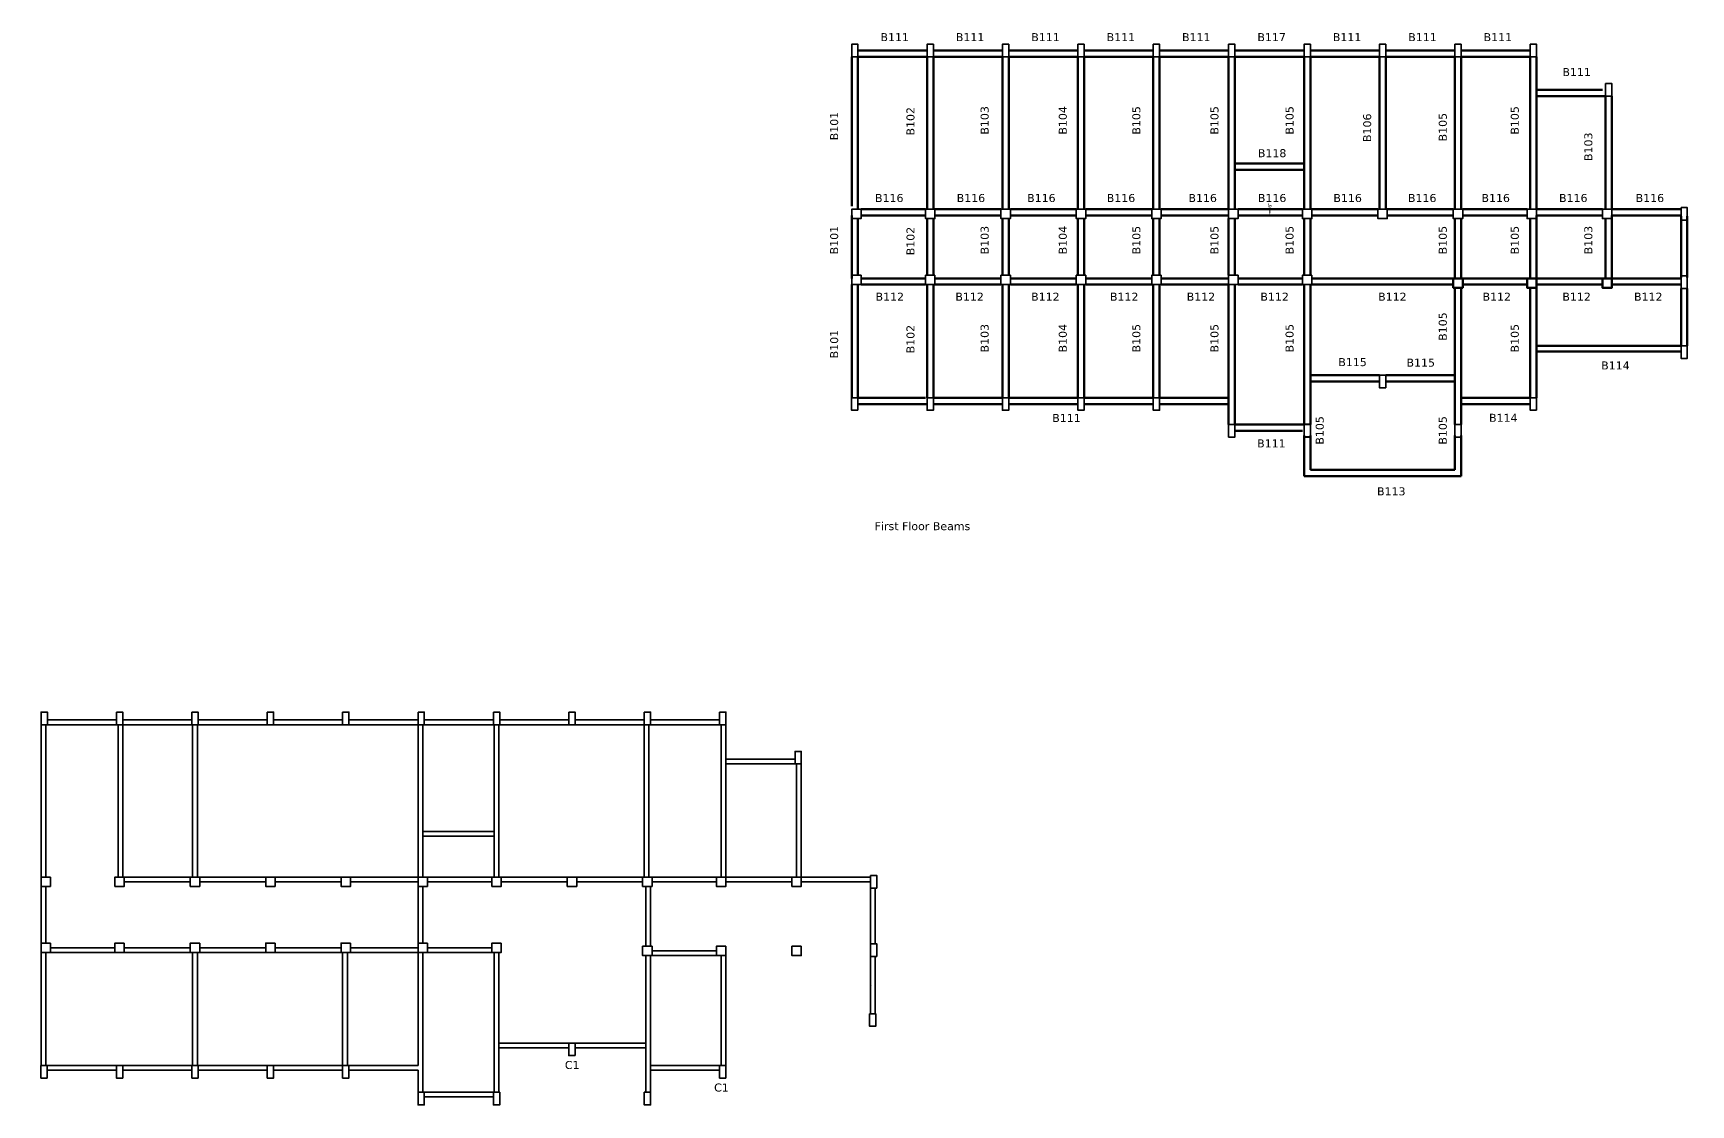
# Model space of a CAD drawing. Header units: feet. Extents: x -5357 to 123217, y -97269 to -8247.
# Drawn here: x 42269 to 45435, y -48575 to -46528 of the extents above; entities that cross this region are included whole.
import ezdxf

# ---------------------------------------------------------------- set-up
doc = ezdxf.new("R2010")
doc.units = ezdxf.units.FT
doc.header["$LTSCALE"] = 50.2
doc.header["$MEASUREMENT"] = 0
doc.header["$PDMODE"] = 3
doc.linetypes.add('DOT', pattern=[0.25, 0, -0.25])
doc.linetypes.add('PHANTOM2', pattern=[1.25, 0.625, -0.125, 0.125, -0.125, 0.125, -0.125])
doc.layers.get('0').update_dxf_attribs({"lineweight": 35})
doc.layers.add('drg seal txt', color=7, linetype='Continuous')
for name, color, linetype, lineweight in [('Str Beam', 10, 'Continuous', 35), ('Str Clm 2', 7, 'Continuous', 35), ('Str Column', 50, 'Continuous', 35), ('sTR fOOTING', 6, 'Continuous', 35), ('Str LBL', 3, 'Continuous', 35)]:
    doc.layers.add(name, color=color, linetype=linetype, lineweight=lineweight)
doc.layers.add('Str grid', color=7, linetype='Continuous', true_color=0x17d337)
doc.styles.add('5.2 INCH', font='arial.ttf', dxfattribs={"height": 5.2})
doc.styles.add('7.1 INCH', font='arial.ttf', dxfattribs={"height": 7.1})
doc.styles.get("Standard").update_dxf_attribs({"font": 'arial.ttf'})
doc.dimstyles.new('2.2 INCH', dxfattribs={"dimscale": 0, "dimtxt": 5.2, "dimasz": 3.1, "dimexe": 0.18, "dimexo": 1.063, "dimgap": 0.09, "dimtad": 0, "dimdec": 0, "dimzin": 0, "dimdsep": 46, "dimlunit": 4, "dimtxsty": '5.2 INCH', "dimcen": 0, "dimclrd": 230, "dimclre": 230, "dimclrt": 164, "dimadec": 0, "dimazin": 0, "dimtfac": 1, "dimtdec": 0, "dimtofl": 0, "dimtmove": 0, "dimatfit": 3, "dimfxl": 0.5, "dimtolj": 1, "dimtzin": 0, "dimlwd": 15, "dimlwe": 15, "dimarcsym": 0})
doc.dimstyles.new('Copy of Standard', dxfattribs={"dimscale": 40, "dimtxt": 0.25, "dimasz": 0.3, "dimexe": 0.18, "dimexo": 5, "dimgap": 0.09, "dimtad": 0, "dimtih": 1, "dimtoh": 1, "dimdec": 0, "dimzin": 0, "dimdsep": 46, "dimlunit": 4, "dimtxsty": 'Standard', "dimcen": 0.2, "dimse1": 1, "dimse2": 1, "dimadec": 0, "dimazin": 0, "dimtfac": 1, "dimtdec": 0, "dimtofl": 0, "dimtmove": 0, "dimatfit": 3, "dimfxl": 1, "dimtolj": 1, "dimtzin": 0, "dimarcsym": 0})

# ---------------------------------------------------------------- blocks, each defined once
blk = doc.blocks.new('*D630')
at = {"layer": 'Defpoints', "color": 0, "linetype": 'Continuous', "transparency": 16777216}
for p in [(44631.1, -46863.1), (44631.1, -46863.1), (44631.1, -46875.1)]:
    blk.add_point(p, dxfattribs=at)
at = {"layer": 'sTR fOOTING', "color": 230, "linetype": 'DOT', "lineweight": 15, "transparency": 16777216}
for p, q in [((44630, -46863.1), (44630.9, -46863.1)), ((44630, -46875.1), (44630.9, -46875.1))]:
    blk.add_line(p, q, dxfattribs=at)
at = {"layer": 'sTR fOOTING', "color": 230, "lineweight": 15, "transparency": 16777216}
blk.add_line((44631.1, -46872), (44631.1, -46866.2), dxfattribs=at)
at = {"layer": 'sTR fOOTING', "color": 230, "linetype": 'Continuous', "transparency": 16777216}
for points in [[(44630.6, -46866.2), (44631.6, -46866.2), (44631.1, -46863.1)], [(44630.6, -46872), (44631.6, -46872), (44631.1, -46875.1)]]:
    blk.add_solid(points, dxfattribs=at)
at = {"layer": 'sTR fOOTING', "color": 164, "linetype": 'Continuous', "transparency": 16777216, "insert": (44631.1, -46856.9), "char_height": 7.1, "attachment_point": 5, "rotation": 90, "style": '7.1 INCH'}
blk.add_mtext('\\A1;6"', dxfattribs=at)
blk = doc.blocks.new('_ArchTick')
at = {"color": 0, "linetype": 'ByBlock', "const_width": 0.15}
blk.add_lwpolyline([(-0.5, -0.5), (0.5, 0.5)], dxfattribs=at)
blk = doc.blocks.new('*D1067')
at = {"layer": 'Defpoints', "color": 0, "linetype": 'PHANTOM2', "transparency": 16777216}
for p in [(59402.8, -48172.5), (42253.6, -48298.5), (59402.8, -48298.5)]:
    blk.add_point(p, dxfattribs=at)
at = {"layer": 'Str grid', "color": 0, "linetype": 'PHANTOM2', "lineweight": -2, "transparency": 16777216}
for p, q in [((59402.8, -48172.5), (59402.8, -48226.8)), ((59402.8, -48298.5), (59402.8, -48244.2))]:
    blk.add_line(p, q, dxfattribs=at)
at = {"layer": 'Str grid', "color": 0, "linetype": 'PHANTOM2', "lineweight": -2, "transparency": 16777216, "xscale": 12, "yscale": 12, "zscale": 12}
for p, rotation in [((59402.8, -48172.5), 90), ((59402.8, -48298.5), 270)]:
    blk.add_blockref('_ArchTick', p, dxfattribs=dict(at, rotation=rotation))
at = {"layer": 'Str grid', "color": 0, "linetype": 'PHANTOM2', "transparency": 16777216, "insert": (59402.8, -48235.5), "char_height": 10, "attachment_point": 5}
blk.add_mtext('\\A1;10\'-6"', dxfattribs=at)

msp = doc.modelspace()

# ---------------------------------------------------------------- linework, layer by layer
at = {"layer": 'Str Beam', "linetype": 'Continuous', "lineweight": 53}
for p, q in [((43832.56198, -46858.29651), (43832.56198, -46573.29651)), ((43844.56198, -46864.29651), (43844.56198, -46573.29651)), ((43844.56821, -46561.29651), (43976.56821, -46561.29651)), ((43844.56821, -46573.29651), (43976.56821, -46573.29651)), ((43976.56821, -46573.29651), (43976.56821, -46864.29651)), ((43988.56821, -46561.29651), (44120.56821, -46561.29651)), ((43988.56821, -46573.29651), (44120.56821, -46573.29651)), ((43988.56821, -46573.29651), (43988.56821, -46864.29651)), ((44120.56821, -46573.29651), (44120.56821, -46864.29651)), ((44132.56821, -46561.29651), (44264.56821, -46561.29651)), ((44132.56821, -46573.29651), (44264.56821, -46573.29651)), ((44132.56821, -46573.29651), (44132.56821, -46864.29651)), ((44264.56821, -46573.29651), (44264.56821, -46864.29651)), ((44276.56821, -46561.29651), (44408.56821, -46561.29651)), ((44276.56821, -46573.29651), (44408.56821, -46573.29651)), ((44276.56821, -46573.29651), (44276.56821, -46864.29651)), ((44408.56821, -46573.29651), (44408.56821, -46864.29651)), ((44420.56821, -46561.29651), (44552.56821, -46561.29651)), ((44420.56821, -46573.29651), (44552.56821, -46573.29651)), ((44420.56821, -46573.29651), (44420.56821, -46864.29651)), ((44552.56821, -46573.29651), (44552.56821, -46864.29651)), ((44564.56821, -46561.29651), (44696.56821, -46561.29651)), ((44564.56821, -46573.29651), (44696.56821, -46573.29651)), ((44564.56821, -46573.29651), (44564.56821, -46864.29651)), ((44696.56821, -46573.29651), (44696.56821, -46864.29651)), ((44708.56821, -46561.29651), (44840.56821, -46561.29651)), ((44708.56821, -46573.29651), (44840.56821, -46573.29651)), ((44708.56821, -46573.29651), (44708.56821, -46864.29651)), ((44840.56821, -46573.29651), (44840.56821, -46864.29651)), ((44852.56821, -46561.29651), (44984.56821, -46561.29651)), ((44852.56821, -46573.29651), (44984.56821, -46573.29651)), ((44852.56821, -46573.29651), (44852.56821, -46864.29651)), ((44984.56821, -46573.29651), (44984.56821, -46864.29651)), ((44996.56821, -46561.29651), (45128.56821, -46561.29651)), ((44996.56821, -46573.29651), (45128.56821, -46573.29651)), ((44996.56821, -46573.29651), (44996.56821, -46864.29651)), ((45128.56821, -46573.29651), (45128.56821, -46864.29651)), ((45140.56821, -46573.29651), (45140.56821, -46864.29651)), ((45266.56821, -46636.29651), (45140.56821, -46636.29651)), ((45272.56821, -46648.29651), (45140.56821, -46648.29651)), ((45272.56821, -46864.29651), (45272.56821, -46648.29651)), ((45284.56821, -46864.29651), (45284.56821, -46648.29651)), ((43832.56198, -46876.29651), (43832.56198, -46996.29651)), ((43844.56198, -46882.29651), (43844.56198, -46990.29651)), ((43973.56821, -46864.29651), (43850.56198, -46864.29651)), ((43973.56821, -46876.29651), (43850.56198, -46876.29651)), ((43976.56821, -46882.29651), (43976.56821, -46990.29651)), ((43988.56821, -46882.29651), (43988.56821, -46990.29651)), ((43991.56821, -46864.29651), (44117.56821, -46864.29651)), ((43991.56821, -46876.29651), (44117.56821, -46876.29651)), ((44120.56821, -46882.29651), (44120.56821, -46990.29651)), ((44132.56821, -46882.29651), (44132.56821, -46990.29651)), ((44135.56821, -46864.29651), (44261.56821, -46864.29651)), ((44135.56821, -46876.29651), (44261.56821, -46876.29651)), ((44264.56821, -46882.29651), (44264.56821, -46990.29651)), ((44276.56821, -46882.29651), (44276.56821, -46990.29651)), ((44279.56821, -46864.29651), (44405.56821, -46864.29651)), ((44279.56821, -46876.29651), (44405.56821, -46876.29651)), ((44408.56821, -46882.29651), (44408.56821, -46990.29651)), ((44420.56821, -46882.29651), (44420.56821, -46990.29651)), ((44423.56821, -46864.29651), (44552.56821, -46864.29651)), ((44423.56821, -46876.29651), (44552.56821, -46876.29651)), ((44552.56821, -46882.29651), (44552.56821, -46990.29651)), ((44564.56821, -46882.29651), (44564.56821, -46990.29651)), ((44570.56821, -46864.29651), (44693.56821, -46864.29651)), ((44570.56821, -46876.29651), (44693.56821, -46876.29651)), ((44696.56821, -46882.29651), (44696.56821, -46990.29651)), ((44708.56821, -46882.29651), (44708.56821, -46990.29651)), ((44711.56821, -46864.29651), (44837.56821, -46864.29651)), ((44711.56821, -46876.29651), (44837.56821, -46876.29651)), ((44855.56821, -46864.29651), (44981.56821, -46864.29651)), ((44855.56821, -46876.29651), (44981.56821, -46876.29651)), ((44984.56821, -46882.29651), (44984.56821, -46996.29651)), ((44996.56821, -46882.29651), (44996.56821, -46996.29651)), ((44999.56821, -46864.29651), (45122.56821, -46864.29651)), ((44999.56821, -46876.29651), (45122.56821, -46876.29651)), ((45128.56821, -46882.29651), (45128.56821, -46996.29651)), ((45140.56821, -46864.29651), (45266.56821, -46864.29651)), ((45140.56821, -46876.29651), (45266.56821, -46876.29651)), ((45140.56821, -46876.29651), (45140.56821, -46996.29651)), ((45272.56821, -46882.29651), (45272.56821, -46996.29651)), ((45284.56821, -46864.29651), (45416.56821, -46864.29651)), ((45284.56821, -46876.29651), (45416.56821, -46876.29651)), ((45284.56821, -46876.29651), (45284.56821, -46996.29651)), ((45416.56821, -46877.79651), (45416.56821, -46994.79651)), ((45428.56821, -46877.79651), (45428.56821, -46994.79651)), ((43832.56198, -47008.29651), (43832.56198, -47224.29651)), ((43844.56198, -47008.29651), (43844.56198, -47224.29651)), ((43973.56821, -46996.29651), (43850.56198, -46996.29651)), ((43973.56821, -47008.29651), (43850.56198, -47008.29651)), ((43976.56821, -47224.29651), (43976.56821, -47008.29651)), ((43988.56821, -47224.29651), (43988.56821, -47008.29651)), ((43991.56821, -46996.29651), (44117.56821, -46996.29651)), ((43991.56821, -47008.29651), (44117.56821, -47008.29651)), ((44120.56821, -47224.29651), (44120.56821, -47008.29651)), ((44132.56821, -47224.29651), (44132.56821, -47008.29651)), ((44135.56821, -46996.29651), (44261.56821, -46996.29651)), ((44135.56821, -47008.29651), (44261.56821, -47008.29651)), ((44264.56821, -47224.29651), (44264.56821, -47008.29651)), ((44276.56821, -47224.29651), (44276.56821, -47008.29651)), ((44279.56821, -46996.29651), (44405.56821, -46996.29651)), ((44279.56821, -47008.29651), (44405.56821, -47008.29651)), ((44408.56821, -47224.29651), (44408.56821, -47008.29651)), ((44420.56821, -47224.29651), (44420.56821, -47008.29651)), ((44423.56821, -46996.29651), (44552.56821, -46996.29651)), ((44423.56821, -47008.29651), (44552.56821, -47008.29651)), ((44552.56821, -47275.29651), (44552.56821, -47008.29651)), ((44564.56821, -47275.29651), (44564.56821, -47008.29651)), ((44570.56821, -46996.29651), (44693.56821, -46996.29651)), ((44570.56821, -47008.29651), (44693.56821, -47008.29651)), ((44696.56821, -47275.29651), (44696.56821, -47008.29651)), ((44708.56821, -47275.29651), (44708.56821, -47008.29651)), ((44711.56821, -46996.29651), (44981.56821, -46996.29651)), ((44711.56821, -47008.29651), (44981.56821, -47008.29651)), ((44984.56821, -47275.29651), (44984.56821, -47014.29651)), ((44996.56821, -47275.29651), (44996.56821, -47014.29651)), ((44999.56821, -46996.29651), (45122.56821, -46996.29651)), ((44999.56821, -47008.29651), (45122.56821, -47008.29651)), ((45128.56821, -47224.29651), (45128.56821, -47014.29651)), ((45140.56821, -46996.29651), (45266.56821, -46996.29651)), ((45140.56821, -47008.29651), (45266.56821, -47008.29651)), ((45140.56821, -47224.29651), (45140.56821, -47014.29651)), ((45284.56821, -46996.29651), (45416.56821, -46996.29651)), ((45284.56821, -47008.29651), (45416.56821, -47008.29651)), ((45416.56821, -47125.29651), (45416.56821, -47015.79651)), ((45416.56821, -47015.79651), (45416.56821, -47125.29651)), ((45416.56821, -47125.29651), (45416.56821, -47015.79651)), ((45428.56821, -47015.79651), (45428.56821, -47125.29651)), ((45416.56821, -47125.29651), (45140.56821, -47125.29651)), ((45416.56821, -47135.79651), (45140.56821, -47135.79651)), ((44708.56821, -47181.22322), (44840.56821, -47181.22322)), ((44708.56821, -47193.22322), (44840.56821, -47193.22322)), ((44852.56821, -47181.22322), (44984.56821, -47181.22322)), ((44852.56821, -47193.22322), (44984.56821, -47193.22322)), ((43844.56198, -47224.29651), (43973.56821, -47224.29651)), ((43844.56198, -47236.29651), (43976.56198, -47236.29651)), ((43988.56198, -47236.29651), (44120.56198, -47236.29651)), ((43988.56821, -47224.29651), (44120.56198, -47224.29651)), ((44132.56198, -47236.29651), (44264.56198, -47236.29651)), ((44132.56821, -47224.29651), (44264.56821, -47224.29651)), ((44276.56198, -47236.29651), (44408.56198, -47236.29651)), ((44276.56821, -47224.29651), (44408.56198, -47224.29651)), ((44420.56198, -47236.29651), (44552.56821, -47236.29651)), ((44420.56821, -47224.29651), (44552.56821, -47224.29651)), ((44996.56821, -47224.29651), (45128.56821, -47224.29651)), ((44996.56821, -47236.29651), (45128.56821, -47236.29651)), ((44564.56821, -47275.29651), (44696.56821, -47275.29651)), ((44564.56821, -47287.29651), (44693.56821, -47287.29651)), ((44696.56821, -47296.29651), (44696.56821, -47374.29651)), ((44708.56821, -47296.29651), (44708.56821, -47362.29651)), ((44984.56821, -47296.29651), (44984.56821, -47362.29651)), ((44996.56821, -47296.29651), (44996.56821, -47374.29651)), ((44708.56821, -47362.29651), (44984.56821, -47362.29651)), ((44696.56821, -47374.29651), (44708.56821, -47374.29651)), ((44696.56821, -47374.29651), (44996.56821, -47374.29651)), ((44984.56821, -47374.29651), (44996.56821, -47374.29651))]:
    msp.add_line(p, q, dxfattribs=at)
at = {"layer": 'Str Beam'}
for p, q in [((42296.27468, -47839.64329), (42428.27468, -47839.64329)), ((42440.27468, -47839.64329), (42572.27468, -47839.64329)), ((42584.27468, -47839.64329), (42716.27468, -47839.64329)), ((42728.27468, -47839.64329), (42860.27468, -47839.64329)), ((42872.27468, -47839.64329), (43004.27468, -47839.64329)), ((43016.27468, -47839.64329), (43148.27468, -47839.64329)), ((43160.27468, -47839.64329), (43292.27468, -47839.64329)), ((43304.27468, -47839.64329), (43436.27468, -47839.64329)), ((43448.27468, -47839.64329), (43580.27468, -47839.64329)), ((42284.27468, -47848.6429), (42284.26832, -48139.6429)), ((42293.27468, -47848.64309), (42293.26832, -48139.6429)), ((42296.27468, -47848.64329), (42428.27468, -47848.64329)), ((42431.27468, -47848.64329), (42431.27468, -48139.6429)), ((42440.27468, -47848.64329), (42572.27468, -47848.64329)), ((42440.27468, -47848.64329), (42440.27468, -48139.6429)), ((42573.77468, -47848.6429), (42573.77468, -48139.6429)), ((42582.77468, -47848.6429), (42582.77468, -48139.6429)), ((42584.27468, -47848.64329), (42716.27468, -47848.64329)), ((42728.27468, -47848.64329), (42860.27468, -47848.64329)), ((42872.27468, -47848.64329), (43004.27468, -47848.64329)), ((43004.27468, -47848.6429), (43004.27468, -48139.6429)), ((43013.27468, -47848.6429), (43013.27468, -48139.6429)), ((43013.27468, -47848.64329), (43148.27468, -47848.64329)), ((43149.77468, -47848.64329), (43149.77468, -48139.6429)), ((43158.77468, -47848.64329), (43158.77468, -48139.6429)), ((43160.27468, -47848.64329), (43292.27468, -47848.64329)), ((43304.27468, -47848.64329), (43436.27468, -47848.64329)), ((43436.27468, -47848.6429), (43436.27468, -48139.6429)), ((43445.27468, -47848.6429), (43445.27468, -48139.6429)), ((43448.27468, -47848.64329), (43583.27468, -47848.64329)), ((43583.27468, -47848.6429), (43583.27468, -48139.6429)), ((43592.27468, -47848.6429), (43592.27468, -48139.6429)), ((43724.27468, -47914.6429), (43592.27468, -47914.6429)), ((43724.27468, -47923.6429), (43592.27468, -47923.6429)), ((43727.27468, -48139.6429), (43727.27468, -47923.6429)), ((43736.27468, -48139.6429), (43736.27468, -47923.6429)), ((43013.27468, -48052.6429), (43149.77468, -48052.6429)), ((43013.27468, -48061.6429), (43149.77468, -48061.6429)), ((42284.26846, -48157.6429), (42284.26846, -48265.6429)), ((42293.26846, -48157.6429), (42293.26846, -48265.6429)), ((42443.27468, -48139.6429), (42569.27468, -48139.6429)), ((42443.27468, -48148.6429), (42569.27468, -48148.6429)), ((42587.27468, -48139.6429), (42713.27468, -48139.6429)), ((42587.27468, -48148.6429), (42713.27468, -48148.6429)), ((42731.27468, -48139.6429), (42857.27468, -48139.6429)), ((42731.27468, -48148.6429), (42857.27468, -48148.6429)), ((42875.27468, -48139.6429), (43004.27468, -48139.6429)), ((42875.27468, -48148.6429), (43004.27468, -48148.6429)), ((43004.27468, -48157.6429), (43004.27468, -48265.6429)), ((43013.27468, -48157.6429), (43013.27468, -48265.6429)), ((43022.27468, -48139.6429), (43145.27468, -48139.6429)), ((43022.27468, -48148.6429), (43145.27468, -48148.6429)), ((43163.27468, -48139.6429), (43289.27468, -48139.6429)), ((43163.27468, -48148.6429), (43289.27468, -48148.6429)), ((43307.27468, -48139.6429), (43433.27468, -48139.6429)), ((43307.27468, -48148.6429), (43433.27468, -48148.6429)), ((43439.27468, -48271.6429), (43439.27468, -48157.6429)), ((43448.27468, -48271.6429), (43448.27468, -48157.6429)), ((43574.27468, -48139.6429), (43451.27468, -48139.6429)), ((43574.27468, -48148.6429), (43451.27468, -48148.6429)), ((43718.27468, -48139.6429), (43592.27468, -48139.6429)), ((43592.27468, -48148.6429), (43718.27468, -48148.6429)), ((43736.27468, -48139.6429), (43868.27468, -48139.6429)), ((43736.27468, -48148.6429), (43868.27468, -48148.6429)), ((43868.27468, -48160.6429), (43868.27468, -48270.1429)), ((43877.27468, -48160.6429), (43877.27468, -48267.1429)), ((42284.26846, -48283.6429), (42284.26846, -48499.6429)), ((42293.26846, -48283.6429), (42293.26846, -48499.6429)), ((42302.26846, -48274.6429), (42425.27468, -48274.6429)), ((42302.26846, -48283.6429), (42425.27468, -48283.6429)), ((42443.27468, -48274.6429), (42569.27468, -48274.6429)), ((42443.27468, -48283.6429), (42569.27468, -48283.6429)), ((42573.77468, -48283.6429), (42573.77468, -48499.6429)), ((42582.77468, -48283.6429), (42582.77468, -48499.6429)), ((42587.27468, -48274.6429), (42713.27468, -48274.6429)), ((42587.27468, -48283.6429), (42713.27468, -48283.6429)), ((42731.27468, -48274.6429), (42857.27468, -48274.6429)), ((42731.27468, -48283.6429), (42857.27468, -48283.6429)), ((42860.27468, -48283.6429), (42860.27468, -48499.6429)), ((42869.27468, -48283.6429), (42869.27468, -48499.6429)), ((43004.27468, -48274.6429), (42875.27468, -48274.6429)), ((43004.27468, -48283.6429), (42875.27468, -48283.6429)), ((43004.27468, -48499.6429), (43004.27468, -48283.6429)), ((43013.27468, -48550.6429), (43013.27468, -48283.6429)), ((43022.27468, -48274.6429), (43145.27468, -48274.6429)), ((43022.27468, -48283.6429), (43145.27468, -48283.6429)), ((43149.77468, -48550.6429), (43149.77468, -48283.6429)), ((43158.77468, -48550.6429), (43158.77468, -48283.6429)), ((43574.27468, -48280.6429), (43451.27468, -48280.6429)), ((43439.27468, -48550.6429), (43439.27468, -48289.6429)), ((43448.27468, -48550.6429), (43448.27468, -48289.6429)), ((43574.27468, -48289.6429), (43451.27468, -48289.6429)), ((43583.27468, -48499.6429), (43583.27468, -48289.6429)), ((43592.27468, -48499.6429), (43592.27468, -48289.6429)), ((43868.27468, -48400.6429), (43868.27468, -48291.1429)), ((43868.27468, -48291.1429), (43868.27468, -48400.6429)), ((43868.27468, -48400.6429), (43868.27468, -48291.1429)), ((43877.27468, -48400.6429), (43877.27468, -48291.1429)), ((43292.27468, -48456.56961), (43158.77468, -48456.56961)), ((43292.27468, -48465.56961), (43158.77468, -48465.56961)), ((43304.27468, -48456.56961), (43439.27468, -48456.56961)), ((43304.27468, -48465.56961), (43439.27468, -48465.56961)), ((42296.26846, -48499.6429), (42428.26846, -48499.6429)), ((42440.27468, -48499.6429), (42572.26846, -48499.6429)), ((42584.26846, -48499.6429), (42716.26846, -48499.6429)), ((42728.26846, -48499.6429), (42860.26846, -48499.6429)), ((42872.26846, -48499.6429), (43004.27468, -48499.6429)), ((43580.27468, -48499.6429), (43448.27468, -48499.6429)), ((42296.26846, -48508.6429), (42428.26846, -48508.6429)), ((42440.27468, -48508.6429), (42572.26846, -48508.6429)), ((42584.26846, -48508.6429), (42716.26846, -48508.6429)), ((42728.26846, -48508.6429), (42860.26846, -48508.6429)), ((42872.26846, -48508.64279), (43004.27468, -48508.6429)), ((43004.27468, -48508.6429), (43004.27468, -48550.6429)), ((43004.27468, -48550.6429), (43004.27468, -48508.6429)), ((43580.27468, -48508.6429), (43448.27468, -48508.6429)), ((43149.76846, -48550.6429), (43016.26846, -48550.6429)), ((43016.26846, -48550.6429), (43149.76846, -48550.6429)), ((43148.27468, -48559.6429), (43016.26846, -48559.6429)), ((43016.26846, -48559.6429), (43148.27468, -48559.6429))]:
    msp.add_line(p, q, dxfattribs=at)
at = {"layer": 'Str Beam', "color": 3, "linetype": 'Continuous'}
msp.add_line((43439.27468, -48550.6429), (43448.27468, -48550.6429), dxfattribs=at)
at = {"layer": 'Str Clm 2', "color": 3, "linetype": 'Continuous'}
for points in [[(43988.56821, -46549.29651), (43988.56821, -46573.29651), (43976.56821, -46573.29651), (43976.56821, -46549.29651)], [(44132.56821, -46549.29651), (44132.56821, -46573.29651), (44120.56821, -46573.29651), (44120.56821, -46549.29651)], [(44276.56821, -46549.29651), (44276.56821, -46573.29651), (44264.56821, -46573.29651), (44264.56821, -46549.29651)], [(44420.56821, -46549.29651), (44420.56821, -46573.29651), (44408.56821, -46573.29651), (44408.56821, -46549.29651)], [(44564.56821, -46549.29651), (44564.56821, -46573.29651), (44552.56821, -46573.29651), (44552.56821, -46549.29651)], [(44708.56821, -46549.29651), (44708.56821, -46573.29651), (44696.56821, -46573.29651), (44696.56821, -46549.29651)], [(44852.56821, -46549.29651), (44852.56821, -46573.29651), (44840.56821, -46573.29651), (44840.56821, -46549.29651)], [(44996.56821, -46549.29651), (44996.56821, -46573.29651), (44984.56821, -46573.29651), (44984.56821, -46549.29651)], [(45140.56821, -46549.29651), (45140.56821, -46573.29651), (45128.56821, -46573.29651), (45128.56821, -46549.29651)], [(43988.56198, -47224.29651), (43988.56198, -47248.29651), (43976.56198, -47248.29651), (43976.56198, -47224.29651)], [(44132.56198, -47224.29651), (44132.56198, -47248.29651), (44120.56198, -47248.29651), (44120.56198, -47224.29651)], [(44276.56198, -47224.29651), (44276.56198, -47248.29651), (44264.56198, -47248.29651), (44264.56198, -47224.29651)], [(44420.56198, -47224.29651), (44420.56198, -47248.29651), (44408.56198, -47248.29651), (44408.56198, -47224.29651)], [(44564.56821, -47275.29651), (44564.56821, -47299.29651), (44552.56821, -47299.29651), (44552.56821, -47275.29651)], [(44708.56821, -47274.97799), (44708.56821, -47298.97799), (44696.56821, -47298.97799), (44696.56821, -47274.97799)]]:
    msp.add_lwpolyline(points, close=True, dxfattribs=at)
at = {"layer": 'Str Column', "color": 1, "linetype": 'Continuous', "lineweight": 53}
for p, q in [((44564.56821, -46777.29651), (44696.56821, -46777.29651)), ((44564.56821, -46789.29651), (44696.56821, -46789.29651))]:
    msp.add_line(p, q, dxfattribs=at)
at = {"layer": 'Str Column', "linetype": 'Continuous'}
for points in [[(43844.56821, -46573.2969), (43844.56821, -46549.2969), (43832.56821, -46549.2969), (43832.56821, -46573.29651)], [(45284.56821, -46648.29651), (45284.56821, -46624.29651), (45272.56821, -46624.29651), (45272.56821, -46648.29612)], [(44852.56821, -47205.22342), (44852.56821, -47181.22342), (44840.56821, -47181.22342), (44840.56821, -47205.22302)], [(43844.26243, -47248.29651), (43844.26243, -47224.29651), (43832.26243, -47224.29651), (43832.26243, -47248.29612)], [(45140.56821, -47248.29651), (45140.56821, -47224.29651), (45128.56821, -47224.29651), (45128.56821, -47248.29612)], [(42296.27468, -47848.64329), (42296.27468, -47824.64329), (42284.27468, -47824.64329), (42284.27468, -47848.6429)], [(43736.27468, -47923.6429), (43736.27468, -47899.6429), (43724.27468, -47899.6429), (43724.27468, -47923.6425)], [(43304.27468, -48480.5698), (43304.27468, -48456.5698), (43292.27468, -48456.5698), (43292.27468, -48480.56941)], [(42295.96891, -48523.6429), (42295.96891, -48499.6429), (42283.96891, -48499.6429), (42283.96891, -48523.6425)], [(43592.27468, -48523.6429), (43592.27468, -48499.6429), (43580.27468, -48499.6429), (43580.27468, -48523.6425)]]:
    msp.add_lwpolyline(points, close=True, dxfattribs=at)
at = {"layer": 'Str Column', "color": 2, "linetype": 'Continuous'}
for points in [[(43976.56821, -46549.29651), (43988.56821, -46549.29651), (43988.56821, -46573.29651), (43976.56821, -46573.29651)], [(44120.56821, -46549.29651), (44132.56821, -46549.29651), (44132.56821, -46573.29651), (44120.56821, -46573.29651)], [(44264.56821, -46549.29651), (44276.56821, -46549.29651), (44276.56821, -46573.29651), (44264.56821, -46573.29651)], [(44408.56821, -46549.29651), (44420.56821, -46549.29651), (44420.56821, -46573.29651), (44408.56821, -46573.29651)], [(44552.56821, -46549.29651), (44564.56821, -46549.29651), (44564.56821, -46573.29651), (44552.56821, -46573.29651)], [(44696.56821, -46549.29651), (44708.56821, -46549.29651), (44708.56821, -46573.29651), (44696.56821, -46573.29651)], [(44840.56821, -46549.29651), (44852.56821, -46549.29651), (44852.56821, -46573.29651), (44840.56821, -46573.29651)], [(44984.56821, -46549.29651), (44996.56821, -46549.29651), (44996.56821, -46573.29651), (44984.56821, -46573.29651)], [(45128.56821, -46549.29612), (45140.56821, -46549.29612), (45140.56821, -46573.29612), (45128.56821, -46573.29612)], [(43850.56198, -46864.29651), (43850.56198, -46882.29651), (43832.56198, -46882.29651), (43832.56198, -46864.29651)], [(43991.56821, -46864.29651), (43991.56821, -46882.29651), (43973.56821, -46882.29651), (43973.56821, -46864.29651)], [(44135.56821, -46864.29651), (44135.56821, -46882.29651), (44117.56821, -46882.29651), (44117.56821, -46864.29651)], [(44279.56821, -46864.29651), (44279.56821, -46882.29651), (44261.56821, -46882.29651), (44261.56821, -46864.29651)], [(44423.56821, -46864.29651), (44423.56821, -46882.29651), (44405.56821, -46882.29651), (44405.56821, -46864.29651)], [(44570.56821, -46864.29651), (44570.56821, -46882.29651), (44552.56821, -46882.29651), (44552.56821, -46864.29651)], [(44711.56821, -46864.29651), (44711.56821, -46882.29651), (44693.56821, -46882.29651), (44693.56821, -46864.29651)], [(44855.56821, -46864.29651), (44855.56821, -46882.29651), (44837.56821, -46882.29651), (44837.56821, -46864.29651)], [(44999.56821, -46864.29651), (44999.56821, -46882.29651), (44981.56821, -46882.29651), (44981.56821, -46864.29651)], [(45140.56821, -46864.29651), (45140.56821, -46882.29651), (45122.56821, -46882.29651), (45122.56821, -46864.29651)], [(45284.56821, -46864.29651), (45284.56821, -46882.29651), (45266.56821, -46882.29651), (45266.56821, -46864.29651)], [(45416.56821, -46861.29651), (45428.56821, -46861.29651), (45428.56821, -46885.29651), (45416.56821, -46885.29651)], [(43850.56198, -46990.29651), (43850.56198, -47008.29651), (43832.56198, -47008.29651), (43832.56198, -46990.29651)], [(43991.56821, -46990.29651), (43991.56821, -47008.29651), (43973.56821, -47008.29651), (43973.56821, -46990.29651)], [(44135.56821, -46990.29651), (44135.56821, -47008.29651), (44117.56821, -47008.29651), (44117.56821, -46990.29651)], [(44279.56821, -46990.29651), (44279.56821, -47008.29651), (44261.56821, -47008.29651), (44261.56821, -46990.29651)], [(44423.56821, -46990.29651), (44423.56821, -47008.29651), (44405.56821, -47008.29651), (44405.56821, -46990.29651)], [(44570.56821, -46990.29651), (44570.56821, -47008.29651), (44552.56821, -47008.29651), (44552.56821, -46990.29651)], [(44711.56821, -46990.29651), (44711.56821, -47008.29651), (44693.56821, -47008.29651), (44693.56821, -46990.29651)], [(44999.56821, -46996.29651), (44999.56821, -47014.29651), (44981.56821, -47014.29651), (44981.56821, -46996.29651)], [(45140.56821, -46996.29651), (45140.56821, -47014.29651), (45122.56821, -47014.29651), (45122.56821, -46996.29651)], [(45284.56821, -46996.29651), (45284.56821, -47014.29651), (45266.56821, -47014.29651), (45266.56821, -46996.29651)], [(45416.56821, -46991.79651), (45428.56821, -46991.79651), (45428.56821, -47015.79651), (45416.56821, -47015.79651)], [(45416.56821, -47125.29651), (45428.56821, -47125.29651), (45428.56821, -47149.29651), (45416.56821, -47149.29651)], [(43976.56198, -47224.29651), (43988.56198, -47224.29651), (43988.56198, -47248.29651), (43976.56198, -47248.29651)], [(44120.56198, -47224.29651), (44132.56198, -47224.29651), (44132.56198, -47248.29651), (44120.56198, -47248.29651)], [(44264.56198, -47224.29651), (44276.56198, -47224.29651), (44276.56198, -47248.29651), (44264.56198, -47248.29651)], [(44408.56198, -47224.29651), (44420.56198, -47224.29651), (44420.56198, -47248.29651), (44408.56198, -47248.29651)], [(44552.56198, -47275.29651), (44564.56198, -47275.29651), (44564.56198, -47299.29651), (44552.56198, -47299.29651)], [(44696.56821, -47275.29651), (44708.56821, -47275.29651), (44708.56821, -47299.29651), (44696.56821, -47299.29651)], [(44984.56821, -47275.29651), (44996.56821, -47275.29651), (44996.56821, -47299.29651), (44984.56821, -47299.29651)], [(42428.27468, -47824.6429), (42440.27468, -47824.6429), (42440.27468, -47848.6429), (42428.27468, -47848.6429)], [(42572.27468, -47824.6429), (42584.27468, -47824.6429), (42584.27468, -47848.6429), (42572.27468, -47848.6429)], [(42716.27468, -47824.6429), (42728.27468, -47824.6429), (42728.27468, -47848.6429), (42716.27468, -47848.6429)], [(42860.27468, -47824.6429), (42872.27468, -47824.6429), (42872.27468, -47848.6429), (42860.27468, -47848.6429)], [(43004.27468, -47824.6429), (43016.27468, -47824.6429), (43016.27468, -47848.6429), (43004.27468, -47848.6429)], [(43148.27468, -47824.6429), (43160.27468, -47824.6429), (43160.27468, -47848.6429), (43148.27468, -47848.6429)], [(43292.27468, -47824.6429), (43304.27468, -47824.6429), (43304.27468, -47848.6429), (43292.27468, -47848.6429)], [(43436.27468, -47824.6429), (43448.27468, -47824.6429), (43448.27468, -47848.6429), (43436.27468, -47848.6429)], [(43580.27468, -47824.6425), (43592.27468, -47824.6425), (43592.27468, -47848.6425), (43580.27468, -47848.6425)], [(43868.27468, -48136.6429), (43880.27468, -48136.6429), (43880.27468, -48160.6429), (43868.27468, -48160.6429)], [(43868.27468, -48267.1429), (43880.27468, -48267.1429), (43880.27468, -48291.1429), (43868.27468, -48291.1429)], [(43866.61621, -48400.6429), (43878.61621, -48400.6429), (43878.61621, -48424.6429), (43866.61621, -48424.6429)], [(42428.26846, -48499.6429), (42440.26846, -48499.6429), (42440.26846, -48523.6429), (42428.26846, -48523.6429)], [(42572.26846, -48499.6429), (42584.26846, -48499.6429), (42584.26846, -48523.6429), (42572.26846, -48523.6429)], [(42716.26846, -48499.6429), (42728.26846, -48499.6429), (42728.26846, -48523.6429), (42716.26846, -48523.6429)], [(42860.26846, -48499.6429), (42872.26846, -48499.6429), (42872.26846, -48523.6429), (42860.26846, -48523.6429)], [(43004.26846, -48550.6429), (43016.26846, -48550.6429), (43016.26846, -48574.6429), (43004.26846, -48574.6429)], [(43148.27468, -48550.6429), (43160.27468, -48550.6429), (43160.27468, -48574.6429), (43148.27468, -48574.6429)], [(43436.27468, -48550.6429), (43448.27468, -48550.6429), (43448.27468, -48574.6429), (43436.27468, -48574.6429)]]:
    msp.add_lwpolyline(points, close=True, dxfattribs=at)
at = {"layer": 'Str Column', "linetype": 'Continuous', "lineweight": 53}
for points in [[(44999.56821, -46996.29651), (44999.56821, -47014.29651), (44981.56821, -47014.29651), (44981.56821, -46996.29651)], [(45140.56821, -46996.29651), (45140.56821, -47014.29651), (45122.56821, -47014.29651), (45122.56821, -46996.29651)], [(45284.56821, -46996.29651), (45284.56821, -47014.29651), (45266.56821, -47014.29651), (45266.56821, -46996.29651)]]:
    msp.add_lwpolyline(points, close=True, dxfattribs=at)
at = {"layer": 'Str Column', "color": 2}
for points in [[(42302.26846, -48139.6429), (42302.26846, -48157.6429), (42284.26846, -48157.6429), (42284.26846, -48139.6429)], [(42443.27468, -48139.6429), (42443.27468, -48157.6429), (42425.27468, -48157.6429), (42425.27468, -48139.6429)], [(42587.27468, -48139.6429), (42587.27468, -48157.6429), (42569.27468, -48157.6429), (42569.27468, -48139.6429)], [(42731.27468, -48139.6429), (42731.27468, -48157.6429), (42713.27468, -48157.6429), (42713.27468, -48139.6429)], [(42875.27468, -48139.6429), (42875.27468, -48157.6429), (42857.27468, -48157.6429), (42857.27468, -48139.6429)], [(43022.27468, -48139.6429), (43022.27468, -48157.6429), (43004.27468, -48157.6429), (43004.27468, -48139.6429)], [(43163.27468, -48139.6429), (43163.27468, -48157.6429), (43145.27468, -48157.6429), (43145.27468, -48139.6429)], [(43307.27468, -48139.6429), (43307.27468, -48157.6429), (43289.27468, -48157.6429), (43289.27468, -48139.6429)], [(43451.27468, -48139.6429), (43451.27468, -48157.6429), (43433.27468, -48157.6429), (43433.27468, -48139.6429)], [(43592.27468, -48139.6429), (43592.27468, -48157.6429), (43574.27468, -48157.6429), (43574.27468, -48139.6429)], [(43736.27468, -48139.6429), (43736.27468, -48157.6429), (43718.27468, -48157.6429), (43718.27468, -48139.6429)], [(42302.26846, -48265.6429), (42302.26846, -48283.6429), (42284.26846, -48283.6429), (42284.26846, -48265.6429)], [(42443.27468, -48265.6429), (42443.27468, -48283.6429), (42425.27468, -48283.6429), (42425.27468, -48265.6429)], [(42587.27468, -48265.6429), (42587.27468, -48283.6429), (42569.27468, -48283.6429), (42569.27468, -48265.6429)], [(42731.27468, -48265.6429), (42731.27468, -48283.6429), (42713.27468, -48283.6429), (42713.27468, -48265.6429)], [(42875.27468, -48265.6429), (42875.27468, -48283.6429), (42857.27468, -48283.6429), (42857.27468, -48265.6429)], [(43022.27468, -48265.6429), (43022.27468, -48283.6429), (43004.27468, -48283.6429), (43004.27468, -48265.6429)], [(43163.27468, -48265.6429), (43163.27468, -48283.6429), (43145.27468, -48283.6429), (43145.27468, -48265.6429)], [(43451.27468, -48271.6429), (43451.27468, -48289.6429), (43433.27468, -48289.6429), (43433.27468, -48271.6429)], [(43592.27468, -48271.6429), (43592.27468, -48289.6429), (43574.27468, -48289.6429), (43574.27468, -48271.6429)], [(43736.27468, -48271.6429), (43736.27468, -48289.6429), (43718.27468, -48289.6429), (43718.27468, -48271.6429)]]:
    msp.add_lwpolyline(points, close=True, dxfattribs=at)

# ---------------------------------------------------------------- texts
at = {"layer": 'drg seal txt', "lineweight": 53, "insert": (43876.36139, -47461.94065), "char_height": 15.2852164, "width": 2687.8083334, "attachment_point": 1}
msp.add_mtext('{\\fVerdana|b0|i0|c0|p34;First Floor Beams}', dxfattribs=at)
at = {"layer": 'drg seal txt', "insert": (43868.51356, -48345.34694), "char_height": 4.1152506, "width": 2605.1065385, "attachment_point": 1}
msp.add_mtext('{\\fPunjabi|b0|i0|c0|p2;°}', dxfattribs=at)
at = {"layer": 'Str LBL', "char_height": 15.2852164, "width": 28.177633, "attachment_point": 1}
for s, insert in [('{\\fVerdana|b0|i0|c0|p34;B111}', (43887.49415, -46528.09755)), ('{\\fVerdana|b0|i0|c0|p34;B111}', (44031.49415, -46528.09716)), ('{\\fVerdana|b0|i0|c0|p34;B111}', (44175.49415, -46528.09716)), ('{\\fVerdana|b0|i0|c0|p34;B111}', (44319.49415, -46528.09716)), ('{\\fVerdana|b0|i0|c0|p34;B111}', (44463.49415, -46528.09716)), ('{\\fVerdana|b0|i0|c0|p34;B117}', (44607.49415, -46528.09716)), ('{\\fVerdana|b0|i0|c0|p34;B111}', (44751.49415, -46528.09716)), ('{\\fVerdana|b0|i0|c0|p34;B111}', (44895.49415, -46528.09716)), ('{\\fVerdana|b0|i0|c0|p34;B111}', (45039.49415, -46528.09716)), ('{\\fVerdana|b0|i0|c0|p34;B111}', (45190.06214, -46594.75047)), ('{\\fVerdana|b0|i0|c0|p34;B118}', (44608.35213, -46749.64081)), ('{\\fVerdana|b0|i0|c0|p34;B116}', (43877.08104, -46835.25135)), ('{\\fVerdana|b0|i0|c0|p34;B116}', (44033.08559, -46835.25135)), ('{\\fVerdana|b0|i0|c0|p34;B116}', (44167.63956, -46835.25135)), ('{\\fVerdana|b0|i0|c0|p34;B116}', (44319.7439, -46835.25135)), ('{\\fVerdana|b0|i0|c0|p34;B116}', (44475.74807, -46835.25135)), ('{\\fVerdana|b0|i0|c0|p34;B116}', (44608.35213, -46835.25135)), ('{\\fVerdana|b0|i0|c0|p34;B116}', (44752.65604, -46835.25135)), ('{\\fVerdana|b0|i0|c0|p34;B116}', (44895.01005, -46835.25135)), ('{\\fVerdana|b0|i0|c0|p34;B116}', (45035.41415, -46835.25135)), ('{\\fVerdana|b0|i0|c0|p34;B116}', (45183.61828, -46835.25135)), ('{\\fVerdana|b0|i0|c0|p34;B116}', (45329.87249, -46835.25135)), ('{\\fVerdana|b0|i0|c0|p34;B112}', (43878.08578, -47023.72983)), ('{\\fVerdana|b0|i0|c0|p34;B112}', (44030.58041, -47023.72983)), ('{\\fVerdana|b0|i0|c0|p34;B112}', (44175.25457, -47023.72983)), ('{\\fVerdana|b0|i0|c0|p34;B112}', (44325.79388, -47023.72983)), ('{\\fVerdana|b0|i0|c0|p34;B112}', (44472.42335, -47023.72983)), ('{\\fVerdana|b0|i0|c0|p34;B112}', (44613.18727, -47023.72983)), ('{\\fVerdana|b0|i0|c0|p34;B112}', (44838.0427, -47023.72983)), ('{\\fVerdana|b0|i0|c0|p34;B112}', (45037.43472, -47023.72983)), ('{\\fVerdana|b0|i0|c0|p34;B112}', (45189.92935, -47023.72983)), ('{\\fVerdana|b0|i0|c0|p34;B112}', (45326.78342, -47023.72983)), ('{\\fVerdana|b0|i0|c0|p34;B115}', (44761.98455, -47148.61432)), ('{\\fVerdana|b0|i0|c0|p34;B115}', (44892.22141, -47149.65503)), ('{\\fVerdana|b0|i0|c0|p34;B114}', (45264.00623, -47155.06272)), ('{\\fVerdana|b0|i0|c0|p34;B111}', (44215.55771, -47255.35979)), ('{\\fVerdana|b0|i0|c0|p34;B114}', (45049.89203, -47255.03503)), ('{\\fVerdana|b0|i0|c0|p34;B111}', (44606.94133, -47303.89897)), ('{\\fVerdana|b0|i0|c0|p34;B113}', (44835.99817, -47395.4217)), ('{\\fVerdana|b0|i0|c0|p34;C1}', (43284.75347, -48490.87856)), ('{\\fVerdana|b0|i0|c0|p34;C1}', (43569.75347, -48533.95185))]:
    msp.add_mtext(s, dxfattribs=dict(at, insert=insert))
at = {"layer": 'Str LBL', "char_height": 15.2852164, "width": 28.177633, "attachment_point": 1, "rotation": 90}
for s, insert in [('{\\fVerdana|b0|i0|c0|p34;B103}', (44078.8135, -46721.81339)), ('{\\fVerdana|b0|i0|c0|p34;B104}', (44228.06433, -46721.81339)), ('{\\fVerdana|b0|i0|c0|p34;B105}', (44368.53563, -46721.81339)), ('{\\fVerdana|b0|i0|c0|p34;B105}', (44517.78645, -46721.81339)), ('{\\fVerdana|b0|i0|c0|p34;B105}', (44661.18412, -46721.81339)), ('{\\fVerdana|b0|i0|c0|p34;B105}', (45091.37754, -46721.81339)), ('{\\fVerdana|b0|i0|c0|p34;B101}', (43791.37979, -46732.7398)), ('{\\fVerdana|b0|i0|c0|p34;B102}', (43937.20058, -46723.58435)), ('{\\fVerdana|b0|i0|c0|p34;B106}', (44809.45201, -46735.99197)), ('{\\fVerdana|b0|i0|c0|p34;B105}', (44953.83282, -46734.85151)), ('{\\fVerdana|b0|i0|c0|p34;B103}', (45231.84883, -46772.24121)), ('{\\fVerdana|b0|i0|c0|p34;B101}', (43791.37979, -46950.50724)), ('{\\fVerdana|b0|i0|c0|p34;B102}', (43937.20058, -46952.27821)), ('{\\fVerdana|b0|i0|c0|p34;B103}', (44078.8135, -46950.50724)), ('{\\fVerdana|b0|i0|c0|p34;B104}', (44228.06433, -46950.50724)), ('{\\fVerdana|b0|i0|c0|p34;B105}', (44368.53563, -46950.50724)), ('{\\fVerdana|b0|i0|c0|p34;B105}', (44517.78645, -46950.50724)), ('{\\fVerdana|b0|i0|c0|p34;B105}', (44661.18412, -46950.50724)), ('{\\fVerdana|b0|i0|c0|p34;B105}', (44953.83282, -46950.50724)), ('{\\fVerdana|b0|i0|c0|p34;B105}', (45091.37754, -46950.50724)), ('{\\fVerdana|b0|i0|c0|p34;B103}', (45231.84883, -46950.50724)), ('{\\fVerdana|b0|i0|c0|p34;B105}', (44953.83282, -47115.64906)), ('{\\fVerdana|b0|i0|c0|p34;B101}', (43791.37979, -47149.10933)), ('{\\fVerdana|b0|i0|c0|p34;B102}', (43937.20058, -47139.58503)), ('{\\fVerdana|b0|i0|c0|p34;B103}', (44078.8135, -47137.81407)), ('{\\fVerdana|b0|i0|c0|p34;B104}', (44228.06433, -47137.81407)), ('{\\fVerdana|b0|i0|c0|p34;B105}', (44368.53563, -47137.81407)), ('{\\fVerdana|b0|i0|c0|p34;B105}', (44517.78645, -47137.81407)), ('{\\fVerdana|b0|i0|c0|p34;B105}', (44661.18412, -47137.81407)), ('{\\fVerdana|b0|i0|c0|p34;B105}', (45091.37754, -47137.81407)), ('{\\fVerdana|b0|i0|c0|p34;B105}', (44718.75925, -47313.81918)), ('{\\fVerdana|b0|i0|c0|p34;B105}', (44953.83282, -47313.81918))]:
    msp.add_mtext(s, dxfattribs=dict(at, insert=insert))

# ---------------------------------------------------------------- dimensions: what is measured, and where the dimension line sits
at = {"layer": 'sTR fOOTING', "linetype": 'Continuous'}
dim = msp.add_linear_dim(base=(44631.08787, -46863.06085), p1=(44631.08787, -46875.06085), p2=(44631.08787, -46863.06085), angle=90, text='6"', dimstyle='2.2 INCH', override={"dimscale": 1, "dimtxsty": '7.1 INCH', "dimtmove": 2}, dxfattribs=at)
dim.commit()
dim.dimension.update_dxf_attribs({"geometry": '*D630', "text_midpoint": (44631.08787, -46856.86085), "dimtype": 160})
at = {"layer": 'Str grid', "color": 0, "linetype": 'PHANTOM2'}
dim = msp.add_linear_dim(base=(59402.75985, -48298.5), p1=(59402.75985, -48172.5), p2=(42253.55418, -48298.5), angle=90, dimstyle='Copy of Standard', override={"dimblk": 'ArchTick'}, dxfattribs=at)
dim.commit()
dim.dimension.update_dxf_attribs({"geometry": '*D1067', "text_midpoint": (59402.75985, -48235.5)})

doc.saveas('drawing.dxf')
